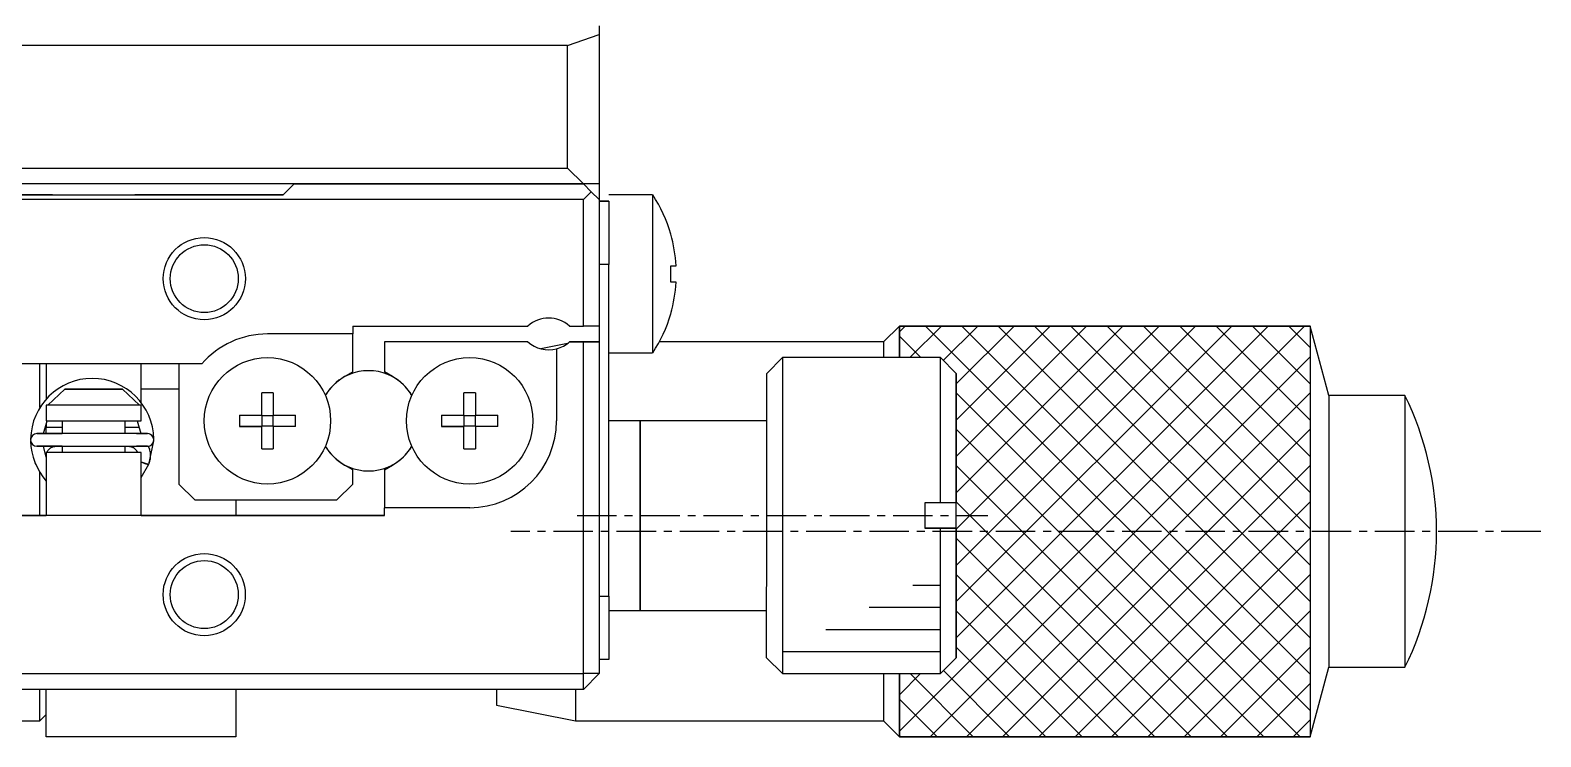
# Model space of a CAD drawing. Extents: x 81 to 317, y 60 to 277.
# Drawn here: x 150.27 to 198.08, y 174.23 to 196.59 of the extents above; entities that cross this region are included whole.
import ezdxf

# ---------------------------------------------------------------- set-up
doc = ezdxf.new("R2010")
doc.units = 0
doc.linetypes.add('CENTER', pattern=[2, 1.25, -0.25, 0.25, -0.25])
doc.layers.get('0').update_dxf_attribs({"linetype": 'CONTINUOUS'})
doc.layers.add('CENTER', color=1, linetype='CENTER')

msp = doc.modelspace()

# ---------------------------------------------------------------- linework, layer by layer
at = {"color": 7, "linetype": 'CONTINUOUS'}
for p, q in [((168.279, 196.731), (168.279, 196.456)), ((167.279, 196.112), (129.279, 196.112)), ((167.279, 196.112), (168.279, 196.456)), ((167.279, 192.231), (167.279, 196.112)), ((168.279, 196.456), (168.279, 191.731)), ((129.279, 192.232), (167.279, 192.231)), ((167.279, 192.231), (167.779, 191.731)), ((158.629, 191.731), (137.929, 191.732)), ((158.279, 191.381), (158.629, 191.731)), ((158.629, 191.731), (158.279, 191.381)), ((167.779, 191.731), (158.629, 191.731)), ((158.629, 191.731), (167.779, 191.731)), ((168.029, 191.481), (167.779, 191.731)), ((168.279, 191.731), (167.779, 191.731)), ((168.029, 191.481), (167.779, 191.731)), ((168.279, 191.731), (168.279, 191.231)), ((138.279, 191.382), (158.279, 191.381)), ((150.979, 191.381), (145.579, 191.381)), ((158.279, 191.381), (153.579, 191.381)), ((167.779, 191.231), (168.029, 191.481)), ((168.279, 191.231), (168.029, 191.481)), ((168.029, 191.481), (168.279, 191.231)), ((169.97, 191.381), (168.579, 191.381)), ((169.97, 191.381), (169.97, 186.381)), ((167.779, 191.231), (128.779, 191.232)), ((167.779, 187.231), (167.779, 191.231)), ((168.279, 191.231), (168.279, 187.231)), ((168.579, 191.181), (168.279, 191.181)), ((168.279, 191.181), (168.579, 191.181)), ((168.579, 191.181), (168.579, 189.181)), ((170.541, 190.14), (170.548, 190.143)), ((168.578, 178.681), (168.579, 189.181)), ((170.541, 189.141), (170.714, 189.141)), ((170.714, 188.621), (170.541, 188.621)), ((170.714, 188.621), (170.541, 188.621)), ((170.548, 187.619), (170.541, 187.622)), ((170.548, 187.619), (170.541, 187.622)), ((160.479, 186.981), (157.779, 186.981)), ((160.479, 187.231), (166.017, 187.231)), ((160.479, 187.231), (160.479, 186.981)), ((160.479, 185.782), (160.479, 186.981)), ((167.34, 187.231), (167.779, 187.231)), ((168.279, 187.231), (167.779, 187.231)), ((168.279, 187.231), (168.279, 186.731)), ((177.779, 187.231), (177.279, 186.731)), ((177.779, 186.231), (177.779, 187.231)), ((177.779, 187.231), (190.779, 187.231)), ((190.779, 187.231), (190.778, 174.231)), ((191.368, 185.031), (190.779, 187.231)), ((166.017, 186.731), (161.479, 186.731)), ((166.017, 186.731), (161.479, 186.731)), ((161.479, 186.731), (161.479, 185.782)), ((167.279, 186.681), (166.432, 186.512)), ((166.929, 186.513), (166.929, 184.231)), ((167.34, 186.731), (167.779, 186.731)), ((167.779, 186.731), (167.34, 186.731)), ((167.778, 176.231), (167.779, 186.731)), ((168.279, 186.731), (167.779, 186.731)), ((167.779, 186.731), (168.279, 186.731)), ((168.279, 186.731), (168.278, 176.231)), ((177.279, 186.731), (170.182, 186.731)), ((177.279, 186.731), (177.279, 186.231)), ((155.7, 186.031), (140.858, 186.032)), ((150.579, 184.657), (150.579, 186.031)), ((150.779, 186.031), (150.779, 184.923)), ((153.779, 184.81), (153.779, 186.031)), ((154.979, 186.031), (154.979, 182.231)), ((168.579, 186.381), (169.97, 186.381)), ((174.079, 186.231), (173.579, 185.731)), ((174.079, 186.231), (174.079, 181.231)), ((179.079, 186.231), (177.779, 186.231)), ((179.079, 181.631), (179.079, 186.231)), ((179.579, 185.731), (179.079, 186.231)), ((160.219, 185.632), (160.479, 185.782)), ((160.459, 185.731), (160.391, 185.731)), ((161.739, 185.632), (161.479, 185.782)), ((161.567, 185.731), (161.498, 185.731)), ((173.579, 181.231), (173.579, 185.731)), ((179.578, 176.731), (179.579, 185.731)), ((179.579, 185.731), (179.579, 181.631)), ((150.833, 184.731), (151.362, 185.231)), ((153.195, 185.231), (151.362, 185.231)), ((151.362, 185.231), (153.195, 185.231)), ((153.195, 185.231), (153.724, 184.731)), ((154.979, 185.231), (153.779, 185.231)), ((157.599, 184.411), (157.599, 185.118)), ((157.959, 185.118), (157.959, 184.411)), ((163.999, 184.411), (163.999, 185.117)), ((164.359, 185.117), (164.359, 184.411)), ((191.368, 185.031), (191.368, 180.826)), ((193.779, 185.031), (191.368, 185.031)), ((193.779, 185.031), (193.779, 180.826)), ((150.779, 184.731), (150.779, 184.231)), ((150.833, 184.731), (150.779, 184.731)), ((153.724, 184.731), (150.833, 184.731)), ((153.779, 184.731), (153.724, 184.731)), ((153.779, 184.231), (153.779, 184.731)), ((150.694, 183.825), (150.804, 184.231)), ((150.779, 184.231), (153.779, 184.231)), ((150.779, 184.166), (150.779, 184.166)), ((150.779, 184.165), (150.779, 184.031)), ((151.279, 184.231), (151.279, 183.825)), ((153.279, 183.825), (153.279, 184.231)), ((153.659, 184.231), (153.77, 183.825)), ((156.892, 184.411), (157.599, 184.411)), ((157.609, 184.401), (157.599, 184.411)), ((157.609, 184.062), (157.609, 184.401)), ((157.609, 184.401), (157.948, 184.401)), ((157.948, 184.401), (157.959, 184.411)), ((157.948, 184.401), (157.948, 184.062)), ((157.959, 184.411), (158.665, 184.411)), ((163.292, 184.411), (163.999, 184.411)), ((164.009, 184.401), (163.999, 184.411)), ((164.009, 184.061), (164.009, 184.401)), ((164.009, 184.401), (164.348, 184.401)), ((164.348, 184.401), (164.359, 184.411)), ((164.348, 184.401), (164.348, 184.061)), ((164.359, 184.411), (165.065, 184.411)), ((169.579, 184.231), (168.579, 184.231)), ((169.578, 178.231), (169.579, 184.231)), ((173.579, 184.231), (169.579, 184.231)), ((169.579, 184.231), (169.579, 181.231)), ((153.982, 183.825), (150.482, 183.825)), ((150.482, 183.825), (151.279, 183.825)), ((150.779, 184.031), (151.279, 184.031)), ((150.779, 183.825), (150.779, 184.031)), ((153.279, 184.031), (153.728, 184.031)), ((153.632, 183.825), (153.982, 183.825)), ((154.021, 182.852), (154.18, 183.601)), ((156.892, 184.051), (157.599, 184.051)), ((157.599, 184.051), (156.892, 184.051)), ((157.609, 184.062), (157.599, 184.051)), ((157.599, 183.345), (157.599, 184.051)), ((157.948, 184.062), (157.609, 184.062)), ((157.948, 184.062), (157.959, 184.051)), ((158.665, 184.051), (157.959, 184.051)), ((158.665, 184.051), (157.959, 184.051)), ((157.959, 184.051), (157.959, 183.345)), ((163.292, 184.051), (163.999, 184.051)), ((163.999, 184.051), (163.292, 184.051)), ((164.009, 184.061), (163.999, 184.051)), ((163.999, 183.345), (163.999, 184.051)), ((164.348, 184.061), (164.009, 184.061)), ((164.348, 184.061), (164.359, 184.051)), ((165.065, 184.051), (164.359, 184.051)), ((165.065, 184.051), (164.359, 184.051)), ((164.359, 184.051), (164.359, 183.345)), ((150.482, 183.425), (153.982, 183.425)), ((151.279, 183.425), (150.482, 183.425)), ((150.778, 183.084), (150.693, 183.425)), ((153.779, 183.231), (150.779, 183.231)), ((150.779, 183.231), (150.779, 181.231)), ((151.279, 183.231), (150.779, 183.231)), ((150.801, 183.231), (150.802, 183.235)), ((150.802, 183.235), (150.808, 183.249)), ((150.808, 183.249), (150.814, 183.262)), ((150.814, 183.262), (150.821, 183.275)), ((150.821, 183.275), (150.829, 183.288)), ((150.829, 183.288), (150.837, 183.3)), ((150.837, 183.3), (150.846, 183.312)), ((150.846, 183.312), (150.856, 183.323)), ((150.856, 183.323), (150.866, 183.334)), ((150.866, 183.334), (150.876, 183.344)), ((150.876, 183.344), (150.887, 183.354)), ((150.887, 183.354), (150.899, 183.363)), ((150.899, 183.363), (150.911, 183.372)), ((150.911, 183.372), (150.923, 183.38)), ((150.923, 183.38), (150.936, 183.387)), ((150.936, 183.387), (150.949, 183.394)), ((150.949, 183.394), (150.963, 183.4)), ((150.963, 183.4), (150.976, 183.406)), ((150.976, 183.406), (150.99, 183.411)), ((150.99, 183.411), (151.004, 183.415)), ((151.004, 183.415), (151.019, 183.418)), ((151.019, 183.418), (151.033, 183.421)), ((151.033, 183.421), (151.048, 183.423)), ((151.048, 183.423), (151.063, 183.424)), ((151.063, 183.424), (151.077, 183.425)), ((151.077, 183.425), (151.083, 183.425)), ((151.279, 183.425), (151.279, 183.231)), ((153.279, 183.231), (151.279, 183.231)), ((153.279, 183.231), (151.279, 183.231)), ((153.279, 183.231), (153.279, 183.425)), ((153.779, 183.231), (153.279, 183.231)), ((153.381, 183.425), (153.395, 183.424)), ((153.395, 183.424), (153.409, 183.423)), ((153.409, 183.423), (153.424, 183.422)), ((153.424, 183.422), (153.439, 183.419)), ((153.439, 183.419), (153.453, 183.416)), ((153.453, 183.416), (153.467, 183.412)), ((153.467, 183.412), (153.481, 183.408)), ((153.481, 183.408), (153.495, 183.403)), ((153.495, 183.403), (153.508, 183.397)), ((153.508, 183.397), (153.522, 183.39)), ((153.522, 183.39), (153.535, 183.383)), ((153.535, 183.383), (153.547, 183.375)), ((153.547, 183.375), (153.559, 183.367)), ((153.559, 183.367), (153.571, 183.358)), ((153.571, 183.358), (153.582, 183.349)), ((153.582, 183.349), (153.593, 183.339)), ((153.593, 183.339), (153.603, 183.328)), ((153.603, 183.328), (153.613, 183.317)), ((153.613, 183.317), (153.622, 183.305)), ((153.622, 183.305), (153.631, 183.293)), ((153.631, 183.293), (153.639, 183.281)), ((153.982, 183.425), (153.632, 183.425)), ((153.639, 183.281), (153.646, 183.268)), ((153.646, 183.268), (153.653, 183.255)), ((153.653, 183.255), (153.659, 183.242)), ((153.659, 183.242), (153.663, 183.231)), ((153.779, 181.231), (153.779, 183.231)), ((154.028, 183.396), (154.014, 183.427)), ((154.04, 183.364), (154.028, 183.396)), ((154.051, 183.331), (154.04, 183.364)), ((154.06, 183.298), (154.051, 183.331)), ((154.068, 183.264), (154.06, 183.298)), ((154.074, 183.231), (154.068, 183.264)), ((154.078, 183.196), (154.074, 183.231)), ((154.08, 183.162), (154.078, 183.196)), ((154.081, 183.128), (154.08, 183.162)), ((154.08, 183.093), (154.081, 183.128)), ((150.415, 182.921), (150.416, 182.92)), ((150.416, 182.92), (150.417, 182.917)), ((150.417, 182.917), (150.417, 182.916)), ((150.417, 182.916), (150.417, 182.915)), ((150.417, 182.915), (150.418, 182.913)), ((150.418, 182.913), (150.437, 182.861)), ((150.437, 182.866), (150.437, 182.863)), ((150.437, 182.863), (150.438, 182.863)), ((150.438, 182.863), (150.438, 182.863)), ((150.438, 182.863), (150.438, 182.863)), ((154.021, 182.853), (153.779, 182.925)), ((153.779, 182.44), (154.025, 182.862)), ((154.026, 182.861), (154.038, 182.892)), ((154.038, 182.892), (154.049, 182.924)), ((154.049, 182.924), (154.059, 182.957)), ((154.059, 182.957), (154.067, 182.991)), ((154.067, 182.991), (154.073, 183.025)), ((154.073, 183.025), (154.077, 183.059)), ((154.077, 183.059), (154.08, 183.093)), ((160.479, 182.68), (160.218, 182.831)), ((160.479, 182.68), (160.218, 182.831)), ((160.479, 182.231), (160.479, 182.68)), ((161.739, 182.83), (161.479, 182.68)), ((161.479, 182.68), (161.739, 182.83)), ((161.479, 182.68), (161.479, 181.481)), ((150.579, 181.231), (150.579, 182.594)), ((154.979, 182.231), (155.479, 181.731)), ((159.979, 181.731), (160.479, 182.231)), ((155.479, 181.731), (159.979, 181.731)), ((156.779, 181.731), (156.779, 181.231)), ((161.479, 181.231), (135.079, 181.232)), ((149.779, 181.231), (150.779, 181.231)), ((153.779, 181.231), (161.479, 181.231)), ((164.179, 181.481), (161.479, 181.481)), ((164.179, 181.481), (161.479, 181.481)), ((161.479, 181.231), (161.479, 181.481)), ((169.579, 181.231), (169.578, 178.231)), ((173.578, 176.731), (173.579, 181.231)), ((174.079, 181.231), (174.078, 176.231)), ((178.579, 181.631), (178.579, 180.831)), ((179.079, 181.631), (178.579, 181.631)), ((179.579, 181.631), (179.079, 181.631)), ((179.079, 180.831), (178.579, 180.831)), ((178.579, 180.831), (179.079, 180.831)), ((179.078, 176.231), (179.079, 180.831)), ((179.579, 180.831), (179.079, 180.831)), ((179.079, 180.831), (179.579, 180.831)), ((190.779, 180.875), (190.778, 174.231)), ((191.368, 180.826), (191.368, 176.431)), ((193.779, 180.826), (193.778, 176.431)), ((168.578, 178.681), (168.578, 176.681)), ((168.578, 178.231), (169.578, 178.231)), ((169.578, 178.231), (173.578, 178.231)), ((168.578, 176.681), (168.278, 176.681)), ((173.578, 176.731), (174.078, 176.231)), ((179.078, 176.231), (179.578, 176.731)), ((190.778, 174.231), (191.368, 176.431)), ((191.368, 176.431), (193.778, 176.431)), ((128.778, 176.232), (167.778, 176.231)), ((167.778, 175.731), (168.278, 176.231)), ((168.278, 176.231), (167.778, 176.231)), ((167.778, 175.731), (167.778, 176.231)), ((177.278, 176.231), (177.278, 174.731)), ((177.778, 174.231), (177.778, 176.231)), ((177.778, 176.231), (179.078, 176.231)), ((167.778, 175.731), (128.778, 175.732)), ((150.578, 174.731), (150.578, 175.731)), ((150.778, 174.231), (150.778, 175.731)), ((156.778, 175.731), (156.778, 174.231)), ((165.028, 175.731), (165.028, 175.481)), ((165.028, 175.731), (165.028, 175.481)), ((165.028, 175.731), (165.028, 175.231)), ((165.028, 175.73), (165.028, 175.231)), ((167.528, 175.731), (167.528, 174.731)), ((165.028, 175.231), (167.528, 174.731)), ((148.778, 174.731), (150.578, 174.731)), ((150.578, 174.731), (150.778, 174.931)), ((167.528, 174.731), (177.278, 174.731)), ((177.278, 174.731), (177.778, 174.231)), ((156.778, 174.231), (150.778, 174.231)), ((190.778, 174.231), (177.778, 174.231))]:
    msp.add_line(p, q, dxfattribs=at)
at = {"color": 9, "linetype": 'CONTINUOUS'}
for p, q in [((168.579, 189.181), (168.279, 189.181)), ((190.779, 187.231), (177.779, 187.231)), ((177.779, 187.231), (177.779, 186.231)), ((190.779, 187.231), (190.779, 180.875)), ((179.079, 186.231), (174.079, 186.231)), ((179.579, 185.731), (179.079, 186.231)), ((179.579, 180.831), (179.578, 176.731)), ((168.278, 178.681), (168.578, 178.681)), ((179.078, 176.231), (179.578, 176.731)), ((174.078, 176.231), (179.078, 176.231)), ((177.778, 176.231), (177.778, 174.231)), ((177.778, 174.231), (190.778, 174.231))]:
    msp.add_line(p, q, dxfattribs=at)
at = {"color": 3, "linetype": 'CONTINUOUS'}
for p, q in [((177.778, 174.41), (190.599, 187.231)), ((177.779, 187.05), (177.96, 187.231)), ((178.109, 186.231), (179.109, 187.231)), ((190.778, 175.063), (178.61, 187.231)), ((179.168, 186.141), (180.258, 187.231)), ((179.578, 178.508), (188.301, 187.231)), ((179.578, 177.359), (189.45, 187.231)), ((179.579, 185.402), (181.407, 187.231)), ((179.579, 184.253), (182.556, 187.231)), ((179.579, 183.104), (183.705, 187.231)), ((179.579, 181.955), (184.854, 187.231)), ((179.579, 180.806), (186.003, 187.231)), ((179.579, 179.657), (187.152, 187.231)), ((190.778, 176.212), (179.759, 187.231)), ((190.778, 177.361), (180.908, 187.231)), ((190.778, 178.51), (182.057, 187.231)), ((190.779, 179.659), (183.207, 187.231)), ((190.779, 180.808), (184.356, 187.231)), ((190.779, 181.957), (185.505, 187.231)), ((190.779, 183.106), (186.654, 187.231)), ((190.779, 184.255), (187.803, 187.231)), ((190.779, 185.404), (188.952, 187.231)), ((190.779, 186.553), (190.101, 187.231)), ((178.461, 186.231), (177.779, 186.913)), ((178.749, 174.231), (190.779, 186.261)), ((190.461, 174.231), (179.579, 185.113)), ((179.898, 174.231), (190.779, 185.112)), ((189.312, 174.231), (179.579, 183.964)), ((181.047, 174.231), (190.779, 183.963)), ((188.163, 174.231), (179.579, 182.815)), ((182.196, 174.231), (190.779, 182.814)), ((187.014, 174.231), (179.579, 181.666)), ((183.345, 174.231), (190.779, 181.664)), ((185.865, 174.231), (179.579, 180.517)), ((184.494, 174.231), (190.779, 180.515)), ((184.716, 174.231), (179.579, 179.368)), ((185.643, 174.231), (190.779, 179.366)), ((178.2, 179.031), (179.078, 179.031)), ((176.826, 178.331), (179.078, 178.331)), ((183.567, 174.231), (179.578, 178.219)), ((186.792, 174.231), (190.778, 178.217)), ((175.452, 177.631), (179.078, 177.631)), ((174.078, 176.931), (179.078, 176.931)), ((182.418, 174.231), (179.578, 177.07)), ((187.941, 174.231), (190.778, 177.068)), ((177.778, 175.559), (178.451, 176.231)), ((180.119, 174.231), (178.119, 176.231)), ((181.269, 174.231), (179.173, 176.326)), ((189.09, 174.231), (190.778, 175.919)), ((178.97, 174.231), (177.778, 175.423)), ((190.239, 174.231), (190.778, 174.77)), ((177.821, 174.231), (177.778, 174.274))]:
    msp.add_line(p, q, dxfattribs=at)
at = {"color": 7, "linetype": 'CONTINUOUS'}
for points in [[(170.541, 188.621, 0), (170.541, 188.625, 0), (170.542, 188.629, 0), (170.542, 188.633, 0), (170.542, 188.637, 0), (170.542, 188.641, 0), (170.542, 188.645, 0), (170.543, 188.649, 0), (170.543, 188.653, 0), (170.543, 188.657, 0), (170.543, 188.662, 0), (170.543, 188.666, 0), (170.544, 188.67, 0), (170.544, 188.674, 0), (170.544, 188.678, 0), (170.544, 188.682, 0), (170.544, 188.686, 0), (170.544, 188.69, 0), (170.545, 188.694, 0), (170.545, 188.698, 0), (170.545, 188.702, 0), (170.545, 188.706, 0), (170.545, 188.71, 0), (170.545, 188.714, 0), (170.545, 188.718, 0), (170.546, 188.722, 0), (170.546, 188.727, 0), (170.546, 188.731, 0), (170.546, 188.735, 0), (170.546, 188.739, 0), (170.546, 188.743, 0), (170.546, 188.747, 0), (170.546, 188.751, 0), (170.547, 188.755, 0), (170.547, 188.759, 0), (170.547, 188.763, 0), (170.547, 188.767, 0), (170.547, 188.771, 0), (170.547, 188.775, 0), (170.547, 188.779, 0), (170.547, 188.783, 0), (170.547, 188.787, 0), (170.547, 188.792, 0), (170.547, 188.796, 0), (170.547, 188.8, 0), (170.548, 188.804, 0), (170.548, 188.808, 0), (170.548, 188.812, 0), (170.548, 188.816, 0), (170.548, 188.82, 0), (170.548, 188.824, 0), (170.548, 188.828, 0), (170.548, 188.832, 0), (170.548, 188.836, 0), (170.548, 188.84, 0), (170.548, 188.844, 0), (170.548, 188.848, 0), (170.548, 188.853, 0), (170.548, 188.857, 0), (170.548, 188.861, 0), (170.548, 188.865, 0), (170.548, 188.869, 0), (170.548, 188.873, 0), (170.548, 188.877, 0), (170.548, 188.881, 0), (170.548, 188.885, 0), (170.548, 188.889, 0), (170.548, 188.893, 0), (170.548, 188.897, 0), (170.548, 188.901, 0), (170.548, 188.905, 0), (170.548, 188.909, 0), (170.548, 188.913, 0), (170.548, 188.918, 0), (170.548, 188.922, 0), (170.548, 188.926, 0), (170.548, 188.93, 0), (170.548, 188.934, 0), (170.548, 188.938, 0), (170.548, 188.942, 0), (170.548, 188.946, 0), (170.548, 188.95, 0), (170.548, 188.954, 0), (170.548, 188.958, 0), (170.547, 188.962, 0), (170.547, 188.966, 0), (170.547, 188.97, 0), (170.547, 188.974, 0), (170.547, 188.979, 0), (170.547, 188.983, 0), (170.547, 188.987, 0), (170.547, 188.991, 0), (170.547, 188.995, 0), (170.547, 188.999, 0), (170.547, 189.003, 0), (170.547, 189.007, 0), (170.546, 189.011, 0), (170.546, 189.015, 0), (170.546, 189.019, 0), (170.546, 189.023, 0), (170.546, 189.027, 0), (170.546, 189.031, 0), (170.546, 189.035, 0), (170.546, 189.039, 0), (170.545, 189.044, 0), (170.545, 189.048, 0), (170.545, 189.052, 0), (170.545, 189.056, 0), (170.545, 189.06, 0), (170.545, 189.064, 0), (170.545, 189.068, 0), (170.544, 189.072, 0), (170.544, 189.076, 0), (170.544, 189.08, 0), (170.544, 189.084, 0), (170.544, 189.088, 0), (170.544, 189.092, 0), (170.543, 189.096, 0), (170.543, 189.1, 0), (170.543, 189.104, 0), (170.543, 189.108, 0), (170.543, 189.113, 0), (170.542, 189.117, 0), (170.542, 189.121, 0), (170.542, 189.125, 0), (170.542, 189.129, 0), (170.542, 189.133, 0), (170.541, 189.137, 0), (170.541, 189.141, 0)], [(157.959, 185.118, 0), (157.956, 185.118, 0), (157.953, 185.118, 0), (157.95, 185.118, 0), (157.947, 185.118, 0), (157.945, 185.118, 0), (157.942, 185.118, 0), (157.939, 185.118, 0), (157.936, 185.118, 0), (157.933, 185.118, 0), (157.931, 185.118, 0), (157.928, 185.118, 0), (157.925, 185.118, 0), (157.922, 185.118, 0), (157.919, 185.118, 0), (157.916, 185.118, 0), (157.914, 185.119, 0), (157.911, 185.119, 0), (157.908, 185.119, 0), (157.905, 185.119, 0), (157.902, 185.119, 0), (157.9, 185.119, 0), (157.897, 185.119, 0), (157.894, 185.119, 0), (157.891, 185.119, 0), (157.888, 185.119, 0), (157.886, 185.119, 0), (157.883, 185.119, 0), (157.88, 185.119, 0), (157.877, 185.119, 0), (157.874, 185.119, 0), (157.871, 185.119, 0), (157.869, 185.119, 0), (157.866, 185.119, 0), (157.863, 185.119, 0), (157.86, 185.119, 0), (157.857, 185.119, 0), (157.855, 185.119, 0), (157.852, 185.119, 0), (157.849, 185.119, 0), (157.846, 185.12, 0), (157.843, 185.12, 0), (157.841, 185.12, 0), (157.838, 185.12, 0), (157.835, 185.12, 0), (157.832, 185.12, 0), (157.829, 185.12, 0), (157.826, 185.12, 0), (157.824, 185.12, 0), (157.821, 185.12, 0), (157.818, 185.12, 0), (157.815, 185.12, 0), (157.812, 185.12, 0), (157.81, 185.12, 0), (157.807, 185.12, 0), (157.804, 185.12, 0), (157.801, 185.12, 0), (157.798, 185.12, 0), (157.796, 185.12, 0), (157.793, 185.12, 0), (157.79, 185.12, 0), (157.787, 185.12, 0), (157.784, 185.12, 0), (157.781, 185.12, 0), (157.779, 185.12, 0), (157.776, 185.12, 0), (157.773, 185.12, 0), (157.77, 185.12, 0), (157.767, 185.12, 0), (157.765, 185.12, 0), (157.762, 185.12, 0), (157.759, 185.12, 0), (157.756, 185.12, 0), (157.753, 185.12, 0), (157.75, 185.12, 0), (157.748, 185.12, 0), (157.745, 185.12, 0), (157.742, 185.12, 0), (157.739, 185.12, 0), (157.736, 185.12, 0), (157.734, 185.12, 0), (157.731, 185.12, 0), (157.728, 185.12, 0), (157.725, 185.12, 0), (157.722, 185.12, 0), (157.72, 185.12, 0), (157.717, 185.12, 0), (157.714, 185.12, 0), (157.711, 185.12, 0), (157.708, 185.119, 0), (157.705, 185.119, 0), (157.703, 185.119, 0), (157.7, 185.119, 0), (157.697, 185.119, 0), (157.694, 185.119, 0), (157.691, 185.119, 0), (157.689, 185.119, 0), (157.686, 185.119, 0), (157.683, 185.119, 0), (157.68, 185.119, 0), (157.677, 185.119, 0), (157.675, 185.119, 0), (157.672, 185.119, 0), (157.669, 185.119, 0), (157.666, 185.119, 0), (157.663, 185.119, 0), (157.66, 185.119, 0), (157.658, 185.119, 0), (157.655, 185.119, 0), (157.652, 185.119, 0), (157.649, 185.119, 0), (157.646, 185.119, 0), (157.644, 185.119, 0), (157.641, 185.119, 0), (157.638, 185.118, 0), (157.635, 185.118, 0), (157.632, 185.118, 0), (157.63, 185.118, 0), (157.627, 185.118, 0), (157.624, 185.118, 0), (157.621, 185.118, 0), (157.618, 185.118, 0), (157.615, 185.118, 0), (157.613, 185.118, 0), (157.61, 185.118, 0), (157.607, 185.118, 0), (157.604, 185.118, 0), (157.601, 185.118, 0), (157.599, 185.118, 0)], [(164.359, 185.117, 0), (164.356, 185.118, 0), (164.353, 185.118, 0), (164.35, 185.118, 0), (164.347, 185.118, 0), (164.345, 185.118, 0), (164.342, 185.118, 0), (164.339, 185.118, 0), (164.336, 185.118, 0), (164.333, 185.118, 0), (164.331, 185.118, 0), (164.328, 185.118, 0), (164.325, 185.118, 0), (164.322, 185.118, 0), (164.319, 185.118, 0), (164.316, 185.118, 0), (164.314, 185.118, 0), (164.311, 185.118, 0), (164.308, 185.119, 0), (164.305, 185.119, 0), (164.302, 185.119, 0), (164.3, 185.119, 0), (164.297, 185.119, 0), (164.294, 185.119, 0), (164.291, 185.119, 0), (164.288, 185.119, 0), (164.286, 185.119, 0), (164.283, 185.119, 0), (164.28, 185.119, 0), (164.277, 185.119, 0), (164.274, 185.119, 0), (164.271, 185.119, 0), (164.269, 185.119, 0), (164.266, 185.119, 0), (164.263, 185.119, 0), (164.26, 185.119, 0), (164.257, 185.119, 0), (164.255, 185.119, 0), (164.252, 185.119, 0), (164.249, 185.119, 0), (164.246, 185.119, 0), (164.243, 185.119, 0), (164.241, 185.119, 0), (164.238, 185.119, 0), (164.235, 185.119, 0), (164.232, 185.12, 0), (164.229, 185.12, 0), (164.226, 185.12, 0), (164.224, 185.12, 0), (164.221, 185.12, 0), (164.218, 185.12, 0), (164.215, 185.12, 0), (164.212, 185.12, 0), (164.21, 185.12, 0), (164.207, 185.12, 0), (164.204, 185.12, 0), (164.201, 185.12, 0), (164.198, 185.12, 0), (164.196, 185.12, 0), (164.193, 185.12, 0), (164.19, 185.12, 0), (164.187, 185.12, 0), (164.184, 185.12, 0), (164.181, 185.12, 0), (164.179, 185.12, 0), (164.176, 185.12, 0), (164.173, 185.12, 0), (164.17, 185.12, 0), (164.167, 185.12, 0), (164.165, 185.12, 0), (164.162, 185.12, 0), (164.159, 185.12, 0), (164.156, 185.12, 0), (164.153, 185.12, 0), (164.15, 185.12, 0), (164.148, 185.12, 0), (164.145, 185.12, 0), (164.142, 185.12, 0), (164.139, 185.12, 0), (164.136, 185.12, 0), (164.134, 185.12, 0), (164.131, 185.12, 0), (164.128, 185.12, 0), (164.125, 185.12, 0), (164.122, 185.119, 0), (164.12, 185.119, 0), (164.117, 185.119, 0), (164.114, 185.119, 0), (164.111, 185.119, 0), (164.108, 185.119, 0), (164.105, 185.119, 0), (164.103, 185.119, 0), (164.1, 185.119, 0), (164.097, 185.119, 0), (164.094, 185.119, 0), (164.091, 185.119, 0), (164.089, 185.119, 0), (164.086, 185.119, 0), (164.083, 185.119, 0), (164.08, 185.119, 0), (164.077, 185.119, 0), (164.075, 185.119, 0), (164.072, 185.119, 0), (164.069, 185.119, 0), (164.066, 185.119, 0), (164.063, 185.119, 0), (164.06, 185.119, 0), (164.058, 185.119, 0), (164.055, 185.119, 0), (164.052, 185.119, 0), (164.049, 185.119, 0), (164.046, 185.118, 0), (164.044, 185.118, 0), (164.041, 185.118, 0), (164.038, 185.118, 0), (164.035, 185.118, 0), (164.032, 185.118, 0), (164.03, 185.118, 0), (164.027, 185.118, 0), (164.024, 185.118, 0), (164.021, 185.118, 0), (164.018, 185.118, 0), (164.015, 185.118, 0), (164.013, 185.118, 0), (164.01, 185.118, 0), (164.007, 185.118, 0), (164.004, 185.118, 0), (164.001, 185.118, 0), (163.999, 185.117, 0)], [(156.892, 184.411, 0), (156.892, 184.408, 0), (156.892, 184.406, 0), (156.892, 184.403, 0), (156.892, 184.4, 0), (156.892, 184.397, 0), (156.892, 184.394, 0), (156.892, 184.392, 0), (156.892, 184.389, 0), (156.892, 184.386, 0), (156.892, 184.383, 0), (156.892, 184.38, 0), (156.891, 184.377, 0), (156.891, 184.375, 0), (156.891, 184.372, 0), (156.891, 184.369, 0), (156.891, 184.366, 0), (156.891, 184.363, 0), (156.891, 184.361, 0), (156.891, 184.358, 0), (156.891, 184.355, 0), (156.891, 184.352, 0), (156.891, 184.349, 0), (156.891, 184.347, 0), (156.891, 184.344, 0), (156.891, 184.341, 0), (156.891, 184.338, 0), (156.891, 184.335, 0), (156.891, 184.333, 0), (156.891, 184.33, 0), (156.891, 184.327, 0), (156.891, 184.324, 0), (156.891, 184.321, 0), (156.891, 184.318, 0), (156.89, 184.316, 0), (156.89, 184.313, 0), (156.89, 184.31, 0), (156.89, 184.307, 0), (156.89, 184.304, 0), (156.89, 184.302, 0), (156.89, 184.299, 0), (156.89, 184.296, 0), (156.89, 184.293, 0), (156.89, 184.29, 0), (156.89, 184.288, 0), (156.89, 184.285, 0), (156.89, 184.282, 0), (156.89, 184.279, 0), (156.89, 184.276, 0), (156.89, 184.273, 0), (156.89, 184.271, 0), (156.89, 184.268, 0), (156.89, 184.265, 0), (156.89, 184.262, 0), (156.89, 184.259, 0), (156.89, 184.257, 0), (156.89, 184.254, 0), (156.89, 184.251, 0), (156.89, 184.248, 0), (156.89, 184.245, 0), (156.89, 184.242, 0), (156.89, 184.24, 0), (156.89, 184.237, 0), (156.89, 184.234, 0), (156.89, 184.231, 0), (156.89, 184.228, 0), (156.89, 184.226, 0), (156.89, 184.223, 0), (156.89, 184.22, 0), (156.89, 184.217, 0), (156.89, 184.214, 0), (156.89, 184.212, 0), (156.89, 184.209, 0), (156.89, 184.206, 0), (156.89, 184.203, 0), (156.89, 184.2, 0), (156.89, 184.197, 0), (156.89, 184.195, 0), (156.89, 184.192, 0), (156.89, 184.189, 0), (156.89, 184.186, 0), (156.89, 184.183, 0), (156.89, 184.181, 0), (156.89, 184.178, 0), (156.89, 184.175, 0), (156.89, 184.172, 0), (156.89, 184.169, 0), (156.89, 184.167, 0), (156.89, 184.164, 0), (156.89, 184.161, 0), (156.89, 184.158, 0), (156.89, 184.155, 0), (156.89, 184.152, 0), (156.89, 184.15, 0), (156.89, 184.147, 0), (156.891, 184.144, 0), (156.891, 184.141, 0), (156.891, 184.138, 0), (156.891, 184.136, 0), (156.891, 184.133, 0), (156.891, 184.13, 0), (156.891, 184.127, 0), (156.891, 184.124, 0), (156.891, 184.121, 0), (156.891, 184.119, 0), (156.891, 184.116, 0), (156.891, 184.113, 0), (156.891, 184.11, 0), (156.891, 184.107, 0), (156.891, 184.105, 0), (156.891, 184.102, 0), (156.891, 184.099, 0), (156.891, 184.096, 0), (156.891, 184.093, 0), (156.891, 184.091, 0), (156.891, 184.088, 0), (156.891, 184.085, 0), (156.892, 184.082, 0), (156.892, 184.079, 0), (156.892, 184.077, 0), (156.892, 184.074, 0), (156.892, 184.071, 0), (156.892, 184.068, 0), (156.892, 184.065, 0), (156.892, 184.062, 0), (156.892, 184.06, 0), (156.892, 184.057, 0), (156.892, 184.054, 0), (156.892, 184.051, 0)], [(158.665, 184.051, 0), (158.665, 184.054, 0), (158.665, 184.057, 0), (158.665, 184.06, 0), (158.665, 184.062, 0), (158.665, 184.065, 0), (158.665, 184.068, 0), (158.665, 184.071, 0), (158.665, 184.074, 0), (158.666, 184.076, 0), (158.666, 184.079, 0), (158.666, 184.082, 0), (158.666, 184.085, 0), (158.666, 184.088, 0), (158.666, 184.091, 0), (158.666, 184.093, 0), (158.666, 184.096, 0), (158.666, 184.099, 0), (158.666, 184.102, 0), (158.666, 184.105, 0), (158.666, 184.107, 0), (158.666, 184.11, 0), (158.666, 184.113, 0), (158.666, 184.116, 0), (158.666, 184.119, 0), (158.666, 184.121, 0), (158.666, 184.124, 0), (158.666, 184.127, 0), (158.667, 184.13, 0), (158.667, 184.133, 0), (158.667, 184.136, 0), (158.667, 184.138, 0), (158.667, 184.141, 0), (158.667, 184.144, 0), (158.667, 184.147, 0), (158.667, 184.15, 0), (158.667, 184.152, 0), (158.667, 184.155, 0), (158.667, 184.158, 0), (158.667, 184.161, 0), (158.667, 184.164, 0), (158.667, 184.166, 0), (158.667, 184.169, 0), (158.667, 184.172, 0), (158.667, 184.175, 0), (158.667, 184.178, 0), (158.667, 184.181, 0), (158.667, 184.183, 0), (158.667, 184.186, 0), (158.667, 184.189, 0), (158.667, 184.192, 0), (158.667, 184.195, 0), (158.667, 184.197, 0), (158.667, 184.2, 0), (158.667, 184.203, 0), (158.667, 184.206, 0), (158.667, 184.209, 0), (158.667, 184.211, 0), (158.667, 184.214, 0), (158.667, 184.217, 0), (158.667, 184.22, 0), (158.667, 184.223, 0), (158.667, 184.226, 0), (158.667, 184.228, 0), (158.667, 184.231, 0), (158.667, 184.234, 0), (158.667, 184.237, 0), (158.667, 184.24, 0), (158.667, 184.242, 0), (158.667, 184.245, 0), (158.667, 184.248, 0), (158.667, 184.251, 0), (158.667, 184.254, 0), (158.667, 184.257, 0), (158.667, 184.259, 0), (158.667, 184.262, 0), (158.667, 184.265, 0), (158.667, 184.268, 0), (158.667, 184.271, 0), (158.667, 184.273, 0), (158.667, 184.276, 0), (158.667, 184.279, 0), (158.667, 184.282, 0), (158.667, 184.285, 0), (158.667, 184.287, 0), (158.667, 184.29, 0), (158.667, 184.293, 0), (158.667, 184.296, 0), (158.667, 184.299, 0), (158.667, 184.302, 0), (158.667, 184.304, 0), (158.667, 184.307, 0), (158.667, 184.31, 0), (158.667, 184.313, 0), (158.667, 184.316, 0), (158.667, 184.318, 0), (158.667, 184.321, 0), (158.667, 184.324, 0), (158.667, 184.327, 0), (158.667, 184.33, 0), (158.667, 184.332, 0), (158.666, 184.335, 0), (158.666, 184.338, 0), (158.666, 184.341, 0), (158.666, 184.344, 0), (158.666, 184.347, 0), (158.666, 184.349, 0), (158.666, 184.352, 0), (158.666, 184.355, 0), (158.666, 184.358, 0), (158.666, 184.361, 0), (158.666, 184.363, 0), (158.666, 184.366, 0), (158.666, 184.369, 0), (158.666, 184.372, 0), (158.666, 184.375, 0), (158.666, 184.377, 0), (158.666, 184.38, 0), (158.666, 184.383, 0), (158.666, 184.386, 0), (158.665, 184.389, 0), (158.665, 184.392, 0), (158.665, 184.394, 0), (158.665, 184.397, 0), (158.665, 184.4, 0), (158.665, 184.403, 0), (158.665, 184.406, 0), (158.665, 184.408, 0), (158.665, 184.411, 0)], [(163.292, 184.411, 0), (163.292, 184.408, 0), (163.292, 184.405, 0), (163.292, 184.403, 0), (163.292, 184.4, 0), (163.292, 184.397, 0), (163.292, 184.394, 0), (163.292, 184.391, 0), (163.292, 184.389, 0), (163.292, 184.386, 0), (163.292, 184.383, 0), (163.292, 184.38, 0), (163.291, 184.377, 0), (163.291, 184.375, 0), (163.291, 184.372, 0), (163.291, 184.369, 0), (163.291, 184.366, 0), (163.291, 184.363, 0), (163.291, 184.361, 0), (163.291, 184.358, 0), (163.291, 184.355, 0), (163.291, 184.352, 0), (163.291, 184.349, 0), (163.291, 184.346, 0), (163.291, 184.344, 0), (163.291, 184.341, 0), (163.291, 184.338, 0), (163.291, 184.335, 0), (163.291, 184.332, 0), (163.291, 184.33, 0), (163.291, 184.327, 0), (163.291, 184.324, 0), (163.291, 184.321, 0), (163.291, 184.318, 0), (163.29, 184.316, 0), (163.29, 184.313, 0), (163.29, 184.31, 0), (163.29, 184.307, 0), (163.29, 184.304, 0), (163.29, 184.301, 0), (163.29, 184.299, 0), (163.29, 184.296, 0), (163.29, 184.293, 0), (163.29, 184.29, 0), (163.29, 184.287, 0), (163.29, 184.285, 0), (163.29, 184.282, 0), (163.29, 184.279, 0), (163.29, 184.276, 0), (163.29, 184.273, 0), (163.29, 184.27, 0), (163.29, 184.268, 0), (163.29, 184.265, 0), (163.29, 184.262, 0), (163.29, 184.259, 0), (163.29, 184.256, 0), (163.29, 184.254, 0), (163.29, 184.251, 0), (163.29, 184.248, 0), (163.29, 184.245, 0), (163.29, 184.242, 0), (163.29, 184.24, 0), (163.29, 184.237, 0), (163.29, 184.234, 0), (163.29, 184.231, 0), (163.29, 184.228, 0), (163.29, 184.225, 0), (163.29, 184.223, 0), (163.29, 184.22, 0), (163.29, 184.217, 0), (163.29, 184.214, 0), (163.29, 184.211, 0), (163.29, 184.209, 0), (163.29, 184.206, 0), (163.29, 184.203, 0), (163.29, 184.2, 0), (163.29, 184.197, 0), (163.29, 184.195, 0), (163.29, 184.192, 0), (163.29, 184.189, 0), (163.29, 184.186, 0), (163.29, 184.183, 0), (163.29, 184.18, 0), (163.29, 184.178, 0), (163.29, 184.175, 0), (163.29, 184.172, 0), (163.29, 184.169, 0), (163.29, 184.166, 0), (163.29, 184.164, 0), (163.29, 184.161, 0), (163.29, 184.158, 0), (163.29, 184.155, 0), (163.29, 184.152, 0), (163.29, 184.15, 0), (163.29, 184.147, 0), (163.291, 184.144, 0), (163.291, 184.141, 0), (163.291, 184.138, 0), (163.291, 184.135, 0), (163.291, 184.133, 0), (163.291, 184.13, 0), (163.291, 184.127, 0), (163.291, 184.124, 0), (163.291, 184.121, 0), (163.291, 184.119, 0), (163.291, 184.116, 0), (163.291, 184.113, 0), (163.291, 184.11, 0), (163.291, 184.107, 0), (163.291, 184.105, 0), (163.291, 184.102, 0), (163.291, 184.099, 0), (163.291, 184.096, 0), (163.291, 184.093, 0), (163.291, 184.09, 0), (163.291, 184.088, 0), (163.291, 184.085, 0), (163.292, 184.082, 0), (163.292, 184.079, 0), (163.292, 184.076, 0), (163.292, 184.074, 0), (163.292, 184.071, 0), (163.292, 184.068, 0), (163.292, 184.065, 0), (163.292, 184.062, 0), (163.292, 184.06, 0), (163.292, 184.057, 0), (163.292, 184.054, 0), (163.292, 184.051, 0)], [(165.065, 184.051, 0), (165.065, 184.054, 0), (165.065, 184.057, 0), (165.065, 184.059, 0), (165.065, 184.062, 0), (165.065, 184.065, 0), (165.065, 184.068, 0), (165.065, 184.071, 0), (165.065, 184.074, 0), (165.066, 184.076, 0), (165.066, 184.079, 0), (165.066, 184.082, 0), (165.066, 184.085, 0), (165.066, 184.088, 0), (165.066, 184.09, 0), (165.066, 184.093, 0), (165.066, 184.096, 0), (165.066, 184.099, 0), (165.066, 184.102, 0), (165.066, 184.104, 0), (165.066, 184.107, 0), (165.066, 184.11, 0), (165.066, 184.113, 0), (165.066, 184.116, 0), (165.066, 184.119, 0), (165.066, 184.121, 0), (165.066, 184.124, 0), (165.066, 184.127, 0), (165.067, 184.13, 0), (165.067, 184.133, 0), (165.067, 184.135, 0), (165.067, 184.138, 0), (165.067, 184.141, 0), (165.067, 184.144, 0), (165.067, 184.147, 0), (165.067, 184.149, 0), (165.067, 184.152, 0), (165.067, 184.155, 0), (165.067, 184.158, 0), (165.067, 184.161, 0), (165.067, 184.164, 0), (165.067, 184.166, 0), (165.067, 184.169, 0), (165.067, 184.172, 0), (165.067, 184.175, 0), (165.067, 184.178, 0), (165.067, 184.18, 0), (165.067, 184.183, 0), (165.067, 184.186, 0), (165.067, 184.189, 0), (165.067, 184.192, 0), (165.067, 184.194, 0), (165.067, 184.197, 0), (165.067, 184.2, 0), (165.067, 184.203, 0), (165.067, 184.206, 0), (165.067, 184.209, 0), (165.067, 184.211, 0), (165.067, 184.214, 0), (165.067, 184.217, 0), (165.067, 184.22, 0), (165.067, 184.223, 0), (165.067, 184.225, 0), (165.067, 184.228, 0), (165.067, 184.231, 0), (165.067, 184.234, 0), (165.067, 184.237, 0), (165.067, 184.24, 0), (165.067, 184.242, 0), (165.067, 184.245, 0), (165.067, 184.248, 0), (165.067, 184.251, 0), (165.067, 184.254, 0), (165.067, 184.256, 0), (165.067, 184.259, 0), (165.067, 184.262, 0), (165.067, 184.265, 0), (165.067, 184.268, 0), (165.067, 184.27, 0), (165.067, 184.273, 0), (165.067, 184.276, 0), (165.067, 184.279, 0), (165.067, 184.282, 0), (165.067, 184.285, 0), (165.067, 184.287, 0), (165.067, 184.29, 0), (165.067, 184.293, 0), (165.067, 184.296, 0), (165.067, 184.299, 0), (165.067, 184.301, 0), (165.067, 184.304, 0), (165.067, 184.307, 0), (165.067, 184.31, 0), (165.067, 184.313, 0), (165.067, 184.315, 0), (165.067, 184.318, 0), (165.067, 184.321, 0), (165.067, 184.324, 0), (165.067, 184.327, 0), (165.067, 184.33, 0), (165.067, 184.332, 0), (165.066, 184.335, 0), (165.066, 184.338, 0), (165.066, 184.341, 0), (165.066, 184.344, 0), (165.066, 184.346, 0), (165.066, 184.349, 0), (165.066, 184.352, 0), (165.066, 184.355, 0), (165.066, 184.358, 0), (165.066, 184.36, 0), (165.066, 184.363, 0), (165.066, 184.366, 0), (165.066, 184.369, 0), (165.066, 184.372, 0), (165.066, 184.375, 0), (165.066, 184.377, 0), (165.066, 184.38, 0), (165.066, 184.383, 0), (165.066, 184.386, 0), (165.065, 184.389, 0), (165.065, 184.391, 0), (165.065, 184.394, 0), (165.065, 184.397, 0), (165.065, 184.4, 0), (165.065, 184.403, 0), (165.065, 184.405, 0), (165.065, 184.408, 0), (165.065, 184.411, 0)], [(157.599, 183.345, 0), (157.601, 183.345, 0), (157.604, 183.345, 0), (157.607, 183.345, 0), (157.61, 183.345, 0), (157.613, 183.345, 0), (157.615, 183.344, 0), (157.618, 183.344, 0), (157.621, 183.344, 0), (157.624, 183.344, 0), (157.627, 183.344, 0), (157.629, 183.344, 0), (157.632, 183.344, 0), (157.635, 183.344, 0), (157.638, 183.344, 0), (157.641, 183.344, 0), (157.644, 183.344, 0), (157.646, 183.344, 0), (157.649, 183.344, 0), (157.652, 183.344, 0), (157.655, 183.344, 0), (157.658, 183.344, 0), (157.66, 183.344, 0), (157.663, 183.344, 0), (157.666, 183.343, 0), (157.669, 183.343, 0), (157.672, 183.343, 0), (157.674, 183.343, 0), (157.677, 183.343, 0), (157.68, 183.343, 0), (157.683, 183.343, 0), (157.686, 183.343, 0), (157.689, 183.343, 0), (157.691, 183.343, 0), (157.694, 183.343, 0), (157.697, 183.343, 0), (157.7, 183.343, 0), (157.703, 183.343, 0), (157.705, 183.343, 0), (157.708, 183.343, 0), (157.711, 183.343, 0), (157.714, 183.343, 0), (157.717, 183.343, 0), (157.719, 183.343, 0), (157.722, 183.343, 0), (157.725, 183.343, 0), (157.728, 183.343, 0), (157.731, 183.343, 0), (157.734, 183.343, 0), (157.736, 183.343, 0), (157.739, 183.343, 0), (157.742, 183.343, 0), (157.745, 183.343, 0), (157.748, 183.343, 0), (157.75, 183.343, 0), (157.753, 183.343, 0), (157.756, 183.343, 0), (157.759, 183.343, 0), (157.762, 183.343, 0), (157.765, 183.343, 0), (157.767, 183.343, 0), (157.77, 183.343, 0), (157.773, 183.343, 0), (157.776, 183.343, 0), (157.779, 183.343, 0), (157.781, 183.343, 0), (157.784, 183.343, 0), (157.787, 183.343, 0), (157.79, 183.343, 0), (157.793, 183.343, 0), (157.795, 183.343, 0), (157.798, 183.343, 0), (157.801, 183.343, 0), (157.804, 183.343, 0), (157.807, 183.343, 0), (157.81, 183.343, 0), (157.812, 183.343, 0), (157.815, 183.343, 0), (157.818, 183.343, 0), (157.821, 183.343, 0), (157.824, 183.343, 0), (157.826, 183.343, 0), (157.829, 183.343, 0), (157.832, 183.343, 0), (157.835, 183.343, 0), (157.838, 183.343, 0), (157.84, 183.343, 0), (157.843, 183.343, 0), (157.846, 183.343, 0), (157.849, 183.343, 0), (157.852, 183.343, 0), (157.855, 183.343, 0), (157.857, 183.343, 0), (157.86, 183.343, 0), (157.863, 183.343, 0), (157.866, 183.343, 0), (157.869, 183.343, 0), (157.871, 183.343, 0), (157.874, 183.343, 0), (157.877, 183.343, 0), (157.88, 183.343, 0), (157.883, 183.343, 0), (157.885, 183.343, 0), (157.888, 183.343, 0), (157.891, 183.343, 0), (157.894, 183.344, 0), (157.897, 183.344, 0), (157.9, 183.344, 0), (157.902, 183.344, 0), (157.905, 183.344, 0), (157.908, 183.344, 0), (157.911, 183.344, 0), (157.914, 183.344, 0), (157.916, 183.344, 0), (157.919, 183.344, 0), (157.922, 183.344, 0), (157.925, 183.344, 0), (157.928, 183.344, 0), (157.93, 183.344, 0), (157.933, 183.344, 0), (157.936, 183.344, 0), (157.939, 183.344, 0), (157.942, 183.344, 0), (157.945, 183.345, 0), (157.947, 183.345, 0), (157.95, 183.345, 0), (157.953, 183.345, 0), (157.956, 183.345, 0), (157.959, 183.345, 0)], [(163.999, 183.345, 0), (164.001, 183.345, 0), (164.004, 183.345, 0), (164.007, 183.345, 0), (164.01, 183.344, 0), (164.013, 183.344, 0), (164.015, 183.344, 0), (164.018, 183.344, 0), (164.021, 183.344, 0), (164.024, 183.344, 0), (164.027, 183.344, 0), (164.029, 183.344, 0), (164.032, 183.344, 0), (164.035, 183.344, 0), (164.038, 183.344, 0), (164.041, 183.344, 0), (164.044, 183.344, 0), (164.046, 183.344, 0), (164.049, 183.344, 0), (164.052, 183.344, 0), (164.055, 183.344, 0), (164.058, 183.343, 0), (164.06, 183.343, 0), (164.063, 183.343, 0), (164.066, 183.343, 0), (164.069, 183.343, 0), (164.072, 183.343, 0), (164.074, 183.343, 0), (164.077, 183.343, 0), (164.08, 183.343, 0), (164.083, 183.343, 0), (164.086, 183.343, 0), (164.089, 183.343, 0), (164.091, 183.343, 0), (164.094, 183.343, 0), (164.097, 183.343, 0), (164.1, 183.343, 0), (164.103, 183.343, 0), (164.105, 183.343, 0), (164.108, 183.343, 0), (164.111, 183.343, 0), (164.114, 183.343, 0), (164.117, 183.343, 0), (164.119, 183.343, 0), (164.122, 183.343, 0), (164.125, 183.343, 0), (164.128, 183.343, 0), (164.131, 183.343, 0), (164.134, 183.343, 0), (164.136, 183.343, 0), (164.139, 183.343, 0), (164.142, 183.343, 0), (164.145, 183.343, 0), (164.148, 183.343, 0), (164.15, 183.343, 0), (164.153, 183.343, 0), (164.156, 183.343, 0), (164.159, 183.342, 0), (164.162, 183.342, 0), (164.165, 183.342, 0), (164.167, 183.342, 0), (164.17, 183.342, 0), (164.173, 183.342, 0), (164.176, 183.342, 0), (164.179, 183.342, 0), (164.181, 183.342, 0), (164.184, 183.342, 0), (164.187, 183.342, 0), (164.19, 183.342, 0), (164.193, 183.342, 0), (164.195, 183.342, 0), (164.198, 183.342, 0), (164.201, 183.343, 0), (164.204, 183.343, 0), (164.207, 183.343, 0), (164.21, 183.343, 0), (164.212, 183.343, 0), (164.215, 183.343, 0), (164.218, 183.343, 0), (164.221, 183.343, 0), (164.224, 183.343, 0), (164.226, 183.343, 0), (164.229, 183.343, 0), (164.232, 183.343, 0), (164.235, 183.343, 0), (164.238, 183.343, 0), (164.24, 183.343, 0), (164.243, 183.343, 0), (164.246, 183.343, 0), (164.249, 183.343, 0), (164.252, 183.343, 0), (164.255, 183.343, 0), (164.257, 183.343, 0), (164.26, 183.343, 0), (164.263, 183.343, 0), (164.266, 183.343, 0), (164.269, 183.343, 0), (164.271, 183.343, 0), (164.274, 183.343, 0), (164.277, 183.343, 0), (164.28, 183.343, 0), (164.283, 183.343, 0), (164.285, 183.343, 0), (164.288, 183.343, 0), (164.291, 183.343, 0), (164.294, 183.343, 0), (164.297, 183.343, 0), (164.3, 183.343, 0), (164.302, 183.344, 0), (164.305, 183.344, 0), (164.308, 183.344, 0), (164.311, 183.344, 0), (164.314, 183.344, 0), (164.316, 183.344, 0), (164.319, 183.344, 0), (164.322, 183.344, 0), (164.325, 183.344, 0), (164.328, 183.344, 0), (164.33, 183.344, 0), (164.333, 183.344, 0), (164.336, 183.344, 0), (164.339, 183.344, 0), (164.342, 183.344, 0), (164.345, 183.344, 0), (164.347, 183.344, 0), (164.35, 183.345, 0), (164.353, 183.345, 0), (164.356, 183.345, 0), (164.359, 183.345, 0)], [(150.437, 182.863, 0), (150.437, 182.863, 0), (150.437, 182.863, 0), (150.437, 182.863, 0), (150.437, 182.863, 0), (150.437, 182.863, 0), (150.437, 182.863, 0), (150.437, 182.863, 0), (150.437, 182.863, 0), (150.437, 182.863, 0), (150.437, 182.863, 0), (150.437, 182.863, 0), (150.437, 182.863, 0), (150.437, 182.863, 0), (150.437, 182.863, 0), (150.437, 182.863, 0), (150.437, 182.863, 0), (150.437, 182.863, 0), (150.437, 182.863, 0), (150.437, 182.863, 0), (150.437, 182.863, 0), (150.437, 182.863, 0), (150.437, 182.863, 0), (150.437, 182.863, 0), (150.437, 182.863, 0), (150.437, 182.863, 0), (150.437, 182.863, 0), (150.437, 182.863, 0), (150.437, 182.863, 0), (150.437, 182.863, 0), (150.437, 182.863, 0), (150.437, 182.863, 0), (150.437, 182.863, 0), (150.437, 182.863, 0), (150.437, 182.862, 0), (150.437, 182.862, 0), (150.437, 182.862, 0), (150.437, 182.862, 0), (150.437, 182.862, 0), (150.437, 182.862, 0), (150.437, 182.862, 0), (150.437, 182.862, 0), (150.437, 182.862, 0), (150.437, 182.862, 0), (150.437, 182.862, 0), (150.437, 182.862, 0), (150.437, 182.862, 0), (150.437, 182.862, 0), (150.437, 182.862, 0), (150.437, 182.862, 0), (150.437, 182.862, 0), (150.437, 182.862, 0), (150.437, 182.862, 0), (150.437, 182.862, 0), (150.437, 182.862, 0), (150.437, 182.862, 0), (150.437, 182.862, 0), (150.437, 182.862, 0), (150.437, 182.862, 0), (150.437, 182.862, 0), (150.437, 182.862, 0), (150.437, 182.862, 0), (150.437, 182.862, 0), (150.437, 182.862, 0), (150.437, 182.862, 0), (150.437, 182.862, 0), (150.437, 182.862, 0), (150.437, 182.862, 0), (150.437, 182.862, 0), (150.437, 182.862, 0), (150.437, 182.862, 0), (150.437, 182.862, 0), (150.437, 182.862, 0), (150.437, 182.862, 0), (150.437, 182.862, 0), (150.437, 182.862, 0), (150.437, 182.862, 0), (150.437, 182.862, 0), (150.437, 182.862, 0), (150.437, 182.862, 0), (150.437, 182.862, 0), (150.437, 182.862, 0), (150.437, 182.862, 0), (150.437, 182.862, 0), (150.437, 182.862, 0), (150.437, 182.862, 0), (150.437, 182.862, 0), (150.437, 182.862, 0), (150.437, 182.862, 0), (150.437, 182.862, 0), (150.437, 182.862, 0), (150.437, 182.862, 0), (150.437, 182.862, 0), (150.437, 182.862, 0), (150.437, 182.862, 0), (150.437, 182.862, 0), (150.437, 182.862, 0), (150.437, 182.862, 0), (150.437, 182.862, 0), (150.437, 182.862, 0), (150.437, 182.862, 0), (150.437, 182.862, 0), (150.437, 182.862, 0), (150.437, 182.862, 0), (150.437, 182.862, 0), (150.437, 182.862, 0), (150.437, 182.862, 0), (150.437, 182.862, 0), (150.437, 182.862, 0), (150.437, 182.862, 0), (150.437, 182.862, 0), (150.437, 182.861, 0), (150.437, 182.861, 0), (150.437, 182.861, 0), (150.437, 182.861, 0), (150.437, 182.861, 0), (150.437, 182.861, 0), (150.437, 182.861, 0), (150.437, 182.861, 0), (150.437, 182.861, 0), (150.437, 182.861, 0), (150.437, 182.861, 0), (150.437, 182.861, 0), (150.437, 182.861, 0), (150.437, 182.861, 0), (150.437, 182.861, 0), (150.437, 182.861, 0), (150.437, 182.861, 0), (150.437, 182.861, 0)], [(150.437, 182.861, 0), (150.437, 182.861, 0), (150.437, 182.861, 0), (150.437, 182.861, 0), (150.437, 182.861, 0), (150.437, 182.861, 0), (150.437, 182.861, 0), (150.437, 182.861, 0), (150.437, 182.861, 0), (150.437, 182.861, 0), (150.437, 182.861, 0), (150.437, 182.861, 0), (150.437, 182.861, 0), (150.437, 182.861, 0), (150.437, 182.861, 0), (150.437, 182.861, 0), (150.437, 182.861, 0), (150.437, 182.861, 0), (150.437, 182.861, 0), (150.437, 182.861, 0), (150.437, 182.861, 0), (150.437, 182.861, 0), (150.437, 182.861, 0), (150.437, 182.861, 0), (150.437, 182.861, 0), (150.437, 182.861, 0), (150.437, 182.861, 0), (150.437, 182.861, 0), (150.437, 182.861, 0), (150.437, 182.861, 0), (150.437, 182.861, 0), (150.437, 182.861, 0), (150.437, 182.861, 0), (150.437, 182.861, 0), (150.437, 182.861, 0), (150.437, 182.861, 0), (150.437, 182.861, 0), (150.437, 182.861, 0), (150.437, 182.861, 0), (150.437, 182.861, 0), (150.437, 182.861, 0), (150.437, 182.861, 0), (150.437, 182.861, 0), (150.437, 182.861, 0), (150.437, 182.861, 0), (150.437, 182.861, 0), (150.438, 182.861, 0), (150.438, 182.861, 0), (150.438, 182.861, 0), (150.438, 182.861, 0), (150.438, 182.861, 0), (150.438, 182.861, 0), (150.438, 182.861, 0), (150.438, 182.861, 0), (150.438, 182.861, 0), (150.438, 182.861, 0), (150.438, 182.861, 0), (150.438, 182.861, 0), (150.438, 182.861, 0), (150.438, 182.861, 0), (150.438, 182.861, 0), (150.438, 182.861, 0), (150.438, 182.861, 0), (150.438, 182.861, 0), (150.438, 182.861, 0), (150.438, 182.861, 0), (150.438, 182.861, 0), (150.438, 182.861, 0), (150.438, 182.861, 0), (150.438, 182.861, 0), (150.438, 182.861, 0), (150.438, 182.861, 0), (150.438, 182.861, 0), (150.438, 182.861, 0), (150.438, 182.861, 0), (150.438, 182.861, 0), (150.438, 182.861, 0), (150.438, 182.861, 0), (150.438, 182.861, 0), (150.438, 182.861, 0), (150.438, 182.861, 0), (150.438, 182.861, 0), (150.438, 182.861, 0), (150.438, 182.861, 0), (150.438, 182.861, 0), (150.438, 182.861, 0), (150.438, 182.861, 0), (150.438, 182.861, 0), (150.438, 182.861, 0), (150.438, 182.861, 0), (150.438, 182.861, 0), (150.438, 182.861, 0), (150.438, 182.861, 0), (150.438, 182.861, 0), (150.438, 182.861, 0), (150.438, 182.861, 0), (150.438, 182.861, 0), (150.438, 182.861, 0), (150.438, 182.861, 0), (150.438, 182.861, 0), (150.438, 182.861, 0), (150.438, 182.861, 0), (150.438, 182.861, 0), (150.438, 182.861, 0), (150.438, 182.861, 0), (150.438, 182.861, 0), (150.438, 182.861, 0), (150.438, 182.861, 0), (150.438, 182.861, 0), (150.438, 182.861, 0), (150.438, 182.861, 0), (150.438, 182.861, 0), (150.438, 182.861, 0), (150.438, 182.861, 0), (150.438, 182.861, 0), (150.438, 182.861, 0), (150.438, 182.861, 0), (150.438, 182.861, 0), (150.438, 182.861, 0), (150.438, 182.861, 0), (150.438, 182.861, 0), (150.438, 182.861, 0), (150.438, 182.861, 0), (150.438, 182.861, 0), (150.438, 182.861, 0), (150.438, 182.861, 0), (150.438, 182.861, 0), (150.438, 182.861, 0), (150.438, 182.861, 0)], [(153.779, 182.936, 0), (153.781, 182.935, 0), (153.784, 182.934, 0), (153.786, 182.932, 0), (153.789, 182.931, 0), (153.792, 182.93, 0), (153.794, 182.929, 0), (153.797, 182.927, 0), (153.8, 182.926, 0), (153.802, 182.925, 0), (153.805, 182.924, 0), (153.808, 182.922, 0), (153.811, 182.921, 0), (153.813, 182.92, 0), (153.816, 182.919, 0), (153.819, 182.918, 0), (153.821, 182.916, 0), (153.824, 182.915, 0), (153.827, 182.914, 0), (153.83, 182.913, 0), (153.832, 182.912, 0), (153.835, 182.911, 0), (153.838, 182.909, 0), (153.841, 182.908, 0), (153.844, 182.907, 0), (153.846, 182.906, 0), (153.849, 182.905, 0), (153.852, 182.904, 0), (153.855, 182.903, 0), (153.857, 182.902, 0), (153.86, 182.9, 0), (153.863, 182.899, 0), (153.866, 182.898, 0), (153.868, 182.897, 0), (153.871, 182.896, 0), (153.874, 182.895, 0), (153.876, 182.894, 0), (153.879, 182.893, 0), (153.882, 182.892, 0), (153.885, 182.891, 0), (153.887, 182.89, 0), (153.89, 182.889, 0), (153.893, 182.888, 0), (153.895, 182.887, 0), (153.898, 182.886, 0), (153.9, 182.885, 0), (153.903, 182.884, 0), (153.906, 182.883, 0), (153.908, 182.882, 0), (153.911, 182.881, 0), (153.913, 182.881, 0), (153.916, 182.88, 0), (153.918, 182.879, 0), (153.921, 182.878, 0), (153.923, 182.877, 0), (153.926, 182.876, 0), (153.928, 182.876, 0), (153.931, 182.875, 0), (153.933, 182.874, 0), (153.936, 182.873, 0), (153.938, 182.873, 0), (153.94, 182.872, 0), (153.943, 182.871, 0), (153.945, 182.87, 0), (153.947, 182.87, 0), (153.949, 182.869, 0), (153.952, 182.868, 0), (153.954, 182.868, 0), (153.956, 182.867, 0), (153.958, 182.867, 0), (153.96, 182.866, 0), (153.962, 182.866, 0), (153.965, 182.865, 0), (153.967, 182.864, 0), (153.969, 182.864, 0), (153.971, 182.863, 0), (153.973, 182.863, 0), (153.975, 182.862, 0), (153.976, 182.862, 0), (153.978, 182.862, 0), (153.98, 182.861, 0), (153.982, 182.861, 0), (153.984, 182.86, 0), (153.985, 182.86, 0), (153.987, 182.86, 0), (153.989, 182.859, 0), (153.991, 182.859, 0), (153.992, 182.859, 0), (153.994, 182.859, 0), (153.995, 182.858, 0), (153.997, 182.858, 0), (153.998, 182.858, 0), (154, 182.858, 0), (154.001, 182.857, 0), (154.003, 182.857, 0), (154.004, 182.857, 0), (154.005, 182.857, 0), (154.006, 182.857, 0), (154.008, 182.857, 0), (154.009, 182.857, 0), (154.01, 182.857, 0), (154.011, 182.857, 0), (154.012, 182.857, 0), (154.013, 182.857, 0), (154.014, 182.857, 0), (154.015, 182.857, 0), (154.016, 182.857, 0), (154.017, 182.857, 0), (154.018, 182.857, 0), (154.019, 182.857, 0), (154.019, 182.857, 0), (154.02, 182.857, 0), (154.021, 182.858, 0), (154.021, 182.858, 0), (154.022, 182.858, 0), (154.023, 182.858, 0), (154.023, 182.859, 0), (154.024, 182.859, 0), (154.024, 182.859, 0), (154.025, 182.859, 0), (154.025, 182.86, 0), (154.025, 182.86, 0), (154.025, 182.86, 0), (154.026, 182.861, 0), (154.026, 182.861, 0), (154.026, 182.862, 0), (154.026, 182.862, 0), (154.026, 182.862, 0), (154.026, 182.863, 0)]]:
    msp.add_polyline3d(points, dxfattribs=at)
at = {"color": 3, "linetype": 'CONTINUOUS'}
for centre in [(155.779, 188.731), (155.778, 178.731)]:
    msp.add_circle(centre, 1.3, dxfattribs=at)
at = {"color": 7, "linetype": 'CONTINUOUS'}
for centre, radius in [((155.779, 188.731), 1.075), ((157.779, 184.231), 2), ((164.179, 184.231), 2), ((155.778, 178.731), 1.075)]:
    msp.add_circle(centre, radius, dxfattribs=at)
for centre, radius, start, end in [((166.229, 188.881), 4.5, 16.2848, 33.7479), ((166.229, 188.881), 4.492, 3.3167, 16.2683), ((166.229, 188.881), 4.492, 343.7295, 356.6811), ((166.679, 186.481), 1, 48.5893, 131.4085), ((166.229, 188.881), 4.5, 326.2499, 343.7131), ((157.779, 184.231), 2.75, 89.9989, 139.1137), ((166.679, 187.481), 1, 228.5893, 284.4764), ((166.679, 187.481), 1, 284.4764, 311.4085), ((152.232, 183.625), 1.949, 0.7941, 179.1592), ((161.094, 184.116), 1.75, 119.9989, 148.1174), ((160.979, 184.231), 1.587, 44.9992, 134.9992), ((160.864, 184.116), 1.75, 31.8804, 59.9989), ((160.979, 184.231), 1.587, 134.9992, 149.5656), ((160.979, 184.231), 1.587, 30.4321, 44.9992), ((185.034, 180.731), 9.745, 333.8151, 26.1827), ((164.179, 184.231), 2.75, 269.9989, 359.9989), ((150.482, 183.625), 0.2, 89.9989, 269.9989), ((152.236, 183.626), 1.953, 180.8071, 221.7367), ((153.982, 183.625), 0.2, 269.9989, 89.9989), ((161.094, 184.346), 1.75, 211.8804, 239.9989), ((160.979, 184.231), 1.587, 210.4322, 224.9987), ((160.979, 184.231), 1.587, 224.9987, 269.9989), ((160.979, 184.231), 1.587, 269.9989, 314.9987), ((160.864, 184.346), 1.75, 299.9989, 328.1174), ((160.979, 184.231), 1.587, 314.9987, 329.5657)]:
    msp.add_arc(centre, radius, start, end, dxfattribs=at)
at = {"layer": 'CENTER', "color": 1, "linetype": 'CENTER'}
for p, q in [((167.579, 181.231), (180.579, 181.231)), ((198.079, 180.73), (165.479, 180.731))]:
    msp.add_line(p, q, dxfattribs=at)

doc.saveas('drawing.dxf')
